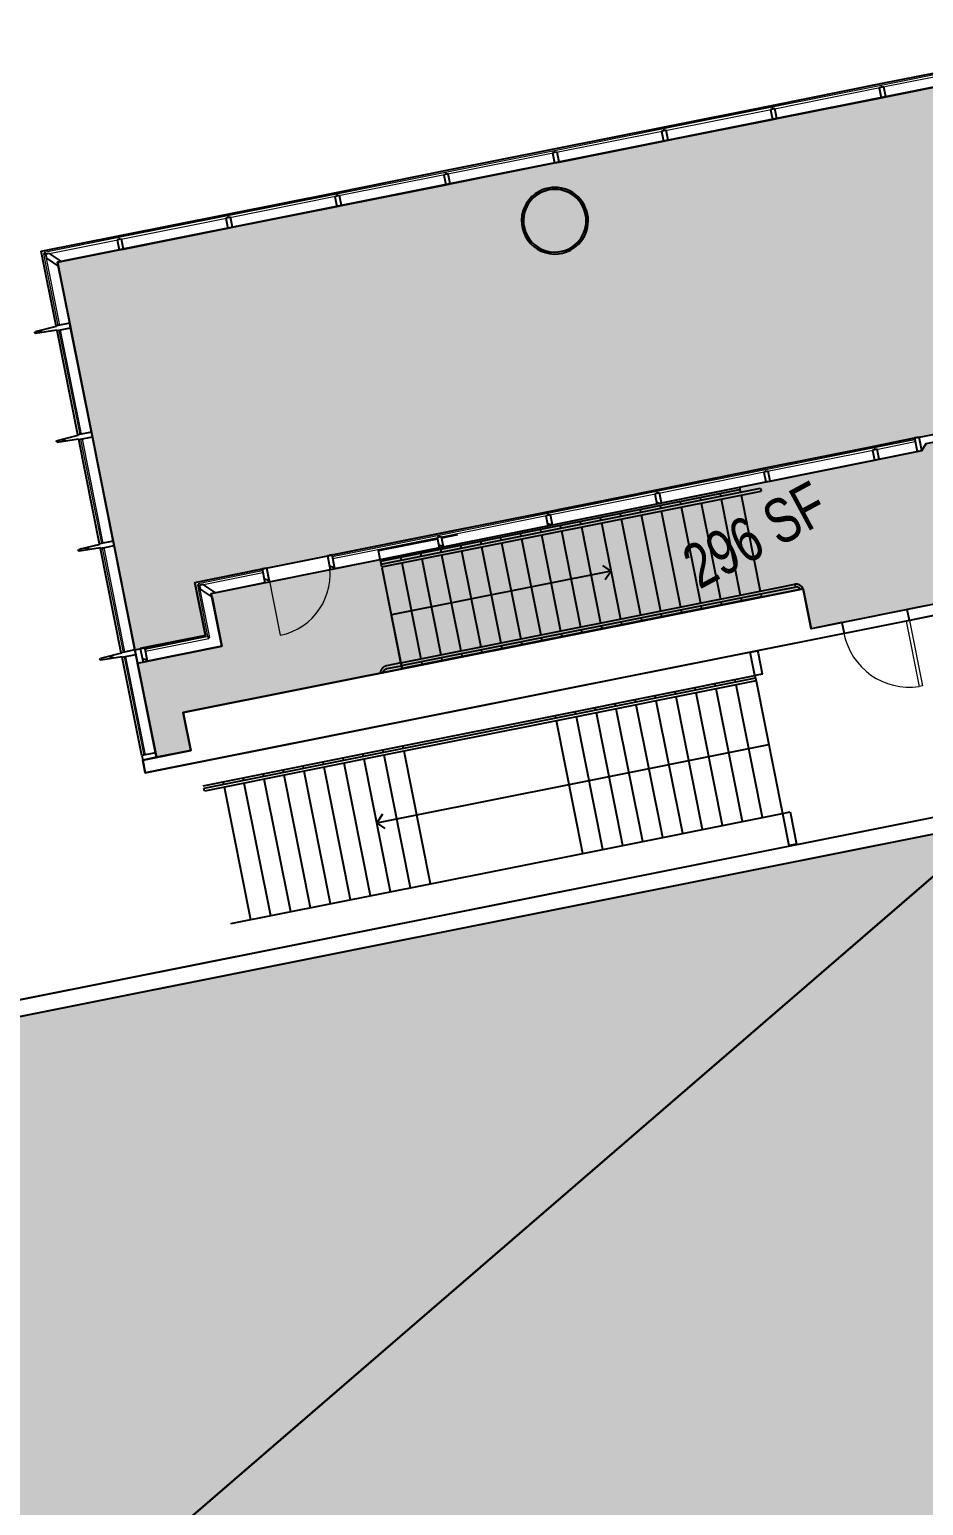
# Model space of a CAD drawing. Header units: inches. Extents: x 69213732 to 69221603, y 27657838 to 27667119.
# Drawn here: x 69214538 to 69215021, y 27666315 to 27667112 of the extents above; entities that cross this region are included whole.
import ezdxf
from ezdxf.enums import TextEntityAlignment as Align

# ---------------------------------------------------------------- set-up
doc = ezdxf.new("R2010")
doc.units = ezdxf.units.IN
doc.header["$LTSCALE"] = 100
doc.header["$MEASUREMENT"] = 0
for name, color, linetype in [('A-DOOR', 2, 'CONTINUOUS'), ('A-FLOR', 3, 'CONTINUOUS'), ('A-GLAZ', 1, 'CONTINUOUS'), ('A-GLAZ-SILL', 2, 'CONTINUOUS'), ('A-WALL', 5, 'CONTINUOUS'), ('AREA-ASSIGN', 7, 'CONTINUOUS'), ('AREA-GROSS', 1, 'CONTINUOUS'), ('AREA-TEXT', 3, 'CONTINUOUS'), ('Rooms-Category-Color', 7, 'CONTINUOUS'), ('Rooms-College-Color', 7, 'CONTINUOUS'), ('Rooms-Department-Color', 7, 'CONTINUOUS'), ('Rooms-Division-Color', 7, 'CONTINUOUS')]:
    doc.layers.add(name, color=color, linetype=linetype)
doc.styles.add('AREA', font='arial.ttf', dxfattribs={"width": 0.75, "height": 24})

# ---------------------------------------------------------------- blocks, each defined once
blk = doc.blocks.new('Single-Flush - 36_ x 84_-221-BACKGROUND Level 2 Parent View')
at = {"layer": 'A-DOOR', "lineweight": 20}
for p, q in [((16.25, -14), (16.25, -50.02)), ((18, -14), (16.25, -14)), ((18, -14), (18, -50.02)), ((18, -50.02), (16.25, -50.02))]:
    blk.add_line(p, q, dxfattribs=at)
at = {"layer": 'A-DOOR', "lineweight": 5}
blk.add_arc((18, -14), 36.07, 180, 267.21884, dxfattribs=at)
blk = doc.blocks.new('Curtain Wall Sgl Glass - Curtain Wall Sgl Glass - Fritted-173-BACKGROUND Level 2 Parent View')
at = {"layer": 'A-DOOR', "lineweight": 20}
blk.add_line((16.75, 2), (16.75, 35.5), dxfattribs=at)
at = {"layer": 'A-DOOR', "lineweight": 5}
blk.add_arc((16.75, 2), 33.5, 90, 180, dxfattribs=at)

msp = doc.modelspace()

# ---------------------------------------------------------------- hatches: boundary and pattern name
at = {"layer": 'A-GLAZ-SILL', "extrusion": (0, 0, -1)}
h = msp.add_hatch(dxfattribs=at)
h.set_pattern_fill('FP1_169', color=256, angle=-11.28965, style=0, pattern_type=2)
h.set_pattern_definition([(16.71, (-69214601.81, 27666983.898), (-6.9, 22.986), []), (16.71, (-69214598.967, 27666989.181), (16.086, 29.887), []), (16.71, (-69214604.653, 27666978.614), (16.086, 29.887), [])])
h.paths.add_polyline_path([(-69214588.71, 27666993.32), (-69214587.63, 27666998.71), (-69214585.18, 27666998.22), (-69214586.25, 27666992.83)], flags=0)
h = msp.add_hatch(dxfattribs=at)
h.set_pattern_fill('FP1_197', color=256, angle=-101.28965, style=0, pattern_type=2)
h.set_pattern_definition([(16.71, (-69214569.79, 27666936.245), (-6.9, 22.986), []), (16.71, (-69214566.946, 27666941.528), (16.086, 29.887), []), (16.71, (-69214572.633, 27666930.96), (16.086, 29.887), [])])
edge = h.paths.add_edge_path(flags=0)
edge.add_line((-69214552.72, 27666949.28), (-69214560.08, 27666950.75))
edge.add_line((-69214560.08, 27666950.75), (-69214559.59, 27666953.2))
edge.add_line((-69214559.59, 27666953.2), (-69214552.23, 27666951.74))
edge.add_line((-69214552.23, 27666951.74), (-69214552.3, 27666951.41))
edge.add_line((-69214552.3, 27666951.41), (-69214540.99, 27666948.6))
edge.add_arc((-69214541.08, 27666948.23), 0.375, -98.82853, 76.03798, ccw=False)
edge.add_line((-69214541.13, 27666947.86), (-69214552.65, 27666949.65))
edge.add_line((-69214552.65, 27666949.65), (-69214552.72, 27666949.28))
h = msp.add_hatch(dxfattribs=at)
h.set_pattern_fill('FP1_198', color=256, angle=-101.28965, style=0, pattern_type=2)
h.set_pattern_definition([(16.71, (-69214581.412, 27666878.025), (-6.9, 22.986), []), (16.71, (-69214578.57, 27666883.308), (16.086, 29.887), []), (16.71, (-69214584.256, 27666872.74), (16.086, 29.887), [])])
edge = h.paths.add_edge_path(flags=0)
edge.add_line((-69214564.47, 27666890.45), (-69214571.82, 27666891.92))
edge.add_line((-69214571.82, 27666891.92), (-69214571.33, 27666894.37))
edge.add_line((-69214571.33, 27666894.37), (-69214563.98, 27666892.9))
edge.add_line((-69214563.98, 27666892.9), (-69214564.04, 27666892.58))
edge.add_line((-69214564.04, 27666892.58), (-69214552.73, 27666889.76))
edge.add_arc((-69214552.82, 27666889.4), 0.375, -98.82853, 76.03798, ccw=False)
edge.add_line((-69214552.88, 27666889.03), (-69214564.39, 27666890.82))
edge.add_line((-69214564.39, 27666890.82), (-69214564.47, 27666890.45))
h = msp.add_hatch(dxfattribs=at)
h.set_pattern_fill('FP1_266', color=256, angle=-11.35654, style=0, pattern_type=2)
h.set_pattern_definition([(16.71, (-69215005.793, 27666871.516), (-6.9, 22.986), []), (16.71, (-69215002.949, 27666876.8), (16.086, 29.887), []), (16.71, (-69215008.637, 27666866.232), (16.086, 29.887), [])])
h.paths.add_polyline_path([(-69214996.95, 27666879.76), (-69214995.86, 27666885.15), (-69214993.41, 27666884.66), (-69214994.5, 27666879.26)], flags=0)
at = {"layer": 'A-GLAZ-SILL'}
h = msp.add_hatch(dxfattribs=at)
h.set_pattern_fill('FP1_272', color=256, angle=11.35654, style=0, pattern_type=2)
h.set_pattern_definition([(163.29, (69215029.854, 27666876.348), (-6.9, -22.986), []), (163.29, (69215027.01, 27666881.632), (-29.887, -16.086), []), (163.29, (69215032.697, 27666871.065), (-29.887, -16.086), [])])
h.paths.add_polyline_path([(69215018.56, 27666891.75), (69215016.11, 27666891.25), (69215017.59, 27666883.9), (69215020.04, 27666884.39)], flags=0)
at = {"layer": 'A-GLAZ-SILL', "extrusion": (0, 0, -1)}
h = msp.add_hatch(dxfattribs=at)
h.set_pattern_fill('FP1_267', color=256, angle=-11.35654, style=0, pattern_type=2)
h.set_pattern_definition([(16.71, (-69214947.58, 27666859.824), (-6.9, 22.986), []), (16.71, (-69214944.736, 27666865.107), (16.086, 29.887), []), (16.71, (-69214950.424, 27666854.54), (16.086, 29.887), [])])
h.paths.add_polyline_path([(-69214938.12, 27666867.94), (-69214937.04, 27666873.33), (-69214934.59, 27666872.84), (-69214935.67, 27666867.45)], flags=0)
h = msp.add_hatch(dxfattribs=at)
h.set_pattern_fill('FP1_268', color=256, angle=-11.35654, style=0, pattern_type=2)
h.set_pattern_definition([(16.71, (-69214889.368, 27666848.132), (-6.9, 22.986), []), (16.71, (-69214886.524, 27666853.416), (16.086, 29.887), []), (16.71, (-69214892.212, 27666842.85), (16.086, 29.887), [])])
h.paths.add_polyline_path([(-69214879.3, 27666856.13), (-69214878.21, 27666861.52), (-69214875.76, 27666861.03), (-69214876.85, 27666855.63)], flags=0)
h = msp.add_hatch(dxfattribs=at)
h.set_pattern_fill('FP1_269', color=256, angle=-11.35654, style=0, pattern_type=2)
h.set_pattern_definition([(16.71, (-69214831.155, 27666836.44), (-6.9, 22.986), []), (16.71, (-69214828.31, 27666841.724), (16.086, 29.887), []), (16.71, (-69214834, 27666831.157), (16.086, 29.887), [])])
h.paths.add_polyline_path([(-69214820.47, 27666844.31), (-69214819.39, 27666849.7), (-69214816.94, 27666849.21), (-69214818.02, 27666843.82)], flags=0)
h = msp.add_hatch(dxfattribs=at)
h.set_pattern_fill('FP1_270', color=256, angle=-11.35654, style=0, pattern_type=2)
h.set_pattern_definition([(16.71, (-69214772.943, 27666824.749), (-6.9, 22.986), []), (16.71, (-69214770.099, 27666830.032), (16.086, 29.887), []), (16.71, (-69214775.787, 27666819.465), (16.086, 29.887), [])])
h.paths.add_polyline_path([(-69214761.65, 27666832.5), (-69214760.56, 27666837.89), (-69214758.11, 27666837.4), (-69214759.2, 27666832)], flags=0)
h = msp.add_hatch(dxfattribs=at)
h.set_pattern_fill('FP1_199', color=256, angle=-101.28965, style=0, pattern_type=2)
h.set_pattern_definition([(16.71, (-69214593.036, 27666819.798), (-6.9, 22.986), []), (16.71, (-69214590.193, 27666825.082), (16.086, 29.887), []), (16.71, (-69214595.88, 27666814.515), (16.086, 29.887), [])])
edge = h.paths.add_edge_path(flags=0)
edge.add_line((-69214576.21, 27666831.61), (-69214583.57, 27666833.08))
edge.add_line((-69214583.57, 27666833.08), (-69214583.08, 27666835.53))
edge.add_line((-69214583.08, 27666835.53), (-69214575.72, 27666834.06))
edge.add_line((-69214575.72, 27666834.06), (-69214575.79, 27666833.74))
edge.add_line((-69214575.79, 27666833.74), (-69214564.48, 27666830.93))
edge.add_arc((-69214564.57, 27666830.56), 0.375, -98.82853, 76.03798, ccw=False)
edge.add_line((-69214564.63, 27666830.19), (-69214576.14, 27666831.98))
edge.add_line((-69214576.14, 27666831.98), (-69214576.21, 27666831.61))
h = msp.add_hatch(dxfattribs=at)
h.set_pattern_fill('FP1_274', color=256, angle=-11.35654, style=0, pattern_type=2)
h.set_pattern_definition([(16.71, (-69214679.803, 27666806.042), (-6.9, 22.986), []), (16.71, (-69214676.959, 27666811.325), (16.086, 29.887), []), (16.71, (-69214682.647, 27666800.759), (16.086, 29.887), [])])
h.paths.add_polyline_path([(-69214666.05, 27666820.95), (-69214663.6, 27666820.45), (-69214665.08, 27666813.1), (-69214667.53, 27666813.59)], flags=0)
h = msp.add_hatch(dxfattribs=at)
h.set_pattern_fill('FP1_271', color=256, angle=-11.35654, style=0, pattern_type=2)
h.set_pattern_definition([(16.71, (-69214714.73, 27666813.057), (-6.9, 22.986), []), (16.71, (-69214711.886, 27666818.34), (16.086, 29.887), []), (16.71, (-69214717.574, 27666807.774), (16.086, 29.887), [])])
h.paths.add_polyline_path([(-69214701.34, 27666828.04), (-69214698.89, 27666827.54), (-69214700.37, 27666820.19), (-69214702.82, 27666820.68)], flags=0)
h = msp.add_hatch(dxfattribs=at)
h.set_pattern_fill('FP1_265', color=256, angle=-11.35654, style=0, pattern_type=2)
h.set_pattern_definition([(16.71, (-69214644.089, 27666798.87), (-6.9, 22.986), []), (16.71, (-69214641.245, 27666804.153), (16.086, 29.887), []), (16.71, (-69214646.933, 27666793.586), (16.086, 29.887), [])])
h.paths.add_polyline_path([(-69214636.09, 27666807.28), (-69214638.17, 27666807.7), (-69214631.7, 27666812.01), (-69214629.62, 27666811.59), (-69214630.04, 27666809.51), (-69214636.51, 27666805.2)], flags=0)
h = msp.add_hatch(dxfattribs=at)
h.set_pattern_fill('FP1_200', color=256, angle=-101.28965, style=0, pattern_type=2)
h.set_pattern_definition([(16.71, (-69214604.66, 27666761.572), (-6.9, 22.986), []), (16.71, (-69214601.817, 27666766.856), (16.086, 29.887), []), (16.71, (-69214607.503, 27666756.289), (16.086, 29.887), [])])
edge = h.paths.add_edge_path(flags=0)
edge.add_line((-69214587.96, 27666772.77), (-69214595.31, 27666774.24))
edge.add_line((-69214595.31, 27666774.24), (-69214594.82, 27666776.69))
edge.add_line((-69214594.82, 27666776.69), (-69214587.47, 27666775.22))
edge.add_line((-69214587.47, 27666775.22), (-69214587.53, 27666774.9))
edge.add_line((-69214587.53, 27666774.9), (-69214576.22, 27666772.09))
edge.add_arc((-69214576.31, 27666771.72), 0.375, -98.82853, 76.03798, ccw=False)
edge.add_line((-69214576.37, 27666771.35), (-69214587.89, 27666773.14))
edge.add_line((-69214587.89, 27666773.14), (-69214587.96, 27666772.77))
at = {"layer": 'A-GLAZ-SILL'}
h = msp.add_hatch(dxfattribs=at)
h.set_pattern_fill('FP1_273', color=256, angle=191.35654, style=0, pattern_type=2)
h.set_pattern_definition([(163.29, (69214613.393, 27666763.32), (-6.9, -22.986), []), (163.29, (69214610.55, 27666768.602), (-29.887, -16.086), []), (163.29, (69214616.236, 27666758.035), (-29.887, -16.086), [])])
h.paths.add_polyline_path([(69214599.19, 27666770.17), (69214601.64, 27666770.67), (69214600.17, 27666778.02), (69214597.72, 27666777.53)], flags=0)
at = {"layer": 'Rooms-Category-Color', "true_color": 0xfbafa2}
for points in [[(69216009.48, 27666160.6), (69215653.85, 27666821.35), (69215625.34, 27666874.33), (69215591.33, 27666925.95), (69215552.96, 27666971.37), (69215509.08, 27667011.36), (69215460.45, 27667045.28), (69215407.81, 27667072.64), (69215352.02, 27667092.95), (69215294.05, 27667105.87), (69215234.9, 27667111.15), (69215175.58, 27667108.72), (69215119.26, 27667099.16), (69215056.97, 27667086.8), (69214553, 27666986.19), (69214594.82, 27666776.69), (69214632.96, 27666784.61), (69214627.27, 27666813.16), (69215018.56, 27666891.75), (69215021.52, 27666892.25), (69215201.37, 27666928.37), (69215418.17, 27665842.35)], [(69215060.65, 27666683.97), (69213806.73, 27666433.65), (69213948.32, 27665724.39)]]:
    msp.add_hatch(color=21, dxfattribs=at).paths.add_polyline_path(points)
at = {"layer": 'Rooms-Category-Color', "true_color": 0xadadad}
msp.add_hatch(color=253, dxfattribs=at).paths.add_polyline_path([(69215032.16, 27666802.56), (69214960.26, 27666788.21), (69214955.95, 27666809.78), (69214620.9, 27666742.89), (69214624.98, 27666722.42), (69214606.4, 27666718.71), (69214596.24, 27666769.59), (69214641.79, 27666778.73), (69214636.05, 27666807.27), (69214727.4, 27666825.62), (69215020.04, 27666884.39), (69215022.33, 27666888.21), (69215198.13, 27666923.51), (69215214.77, 27666840.16), (69215038.93, 27666805.06), (69215037.17, 27666813.88), (69215030.18, 27666812.49)])
at = {"layer": 'Rooms-Category-Color', "true_color": 0xffe090}
msp.add_hatch(color=41, dxfattribs=at).paths.add_polyline_path([(69213948.32, 27665724.39), (69215197.67, 27665973.8), (69215196.43, 27665980.01), (69215176.99, 27665976.13), (69215157.06, 27666075.93), (69215181.08, 27666080.72), (69215060.65, 27666683.97)])
at = {"layer": 'Rooms-College-Color', "true_color": 0xffe090}
for points in [[(69216009.48, 27666160.6), (69215653.85, 27666821.35), (69215625.34, 27666874.33), (69215591.33, 27666925.95), (69215552.96, 27666971.37), (69215509.08, 27667011.36), (69215460.45, 27667045.28), (69215407.81, 27667072.64), (69215352.02, 27667092.95), (69215294.05, 27667105.87), (69215234.9, 27667111.15), (69215175.58, 27667108.72), (69215119.26, 27667099.16), (69215056.97, 27667086.8), (69214553, 27666986.19), (69214594.82, 27666776.69), (69214632.96, 27666784.61), (69214627.27, 27666813.16), (69215018.56, 27666891.75), (69215021.52, 27666892.25), (69215201.37, 27666928.37), (69215418.17, 27665842.35)], [(69215060.65, 27666683.97), (69213806.73, 27666433.65), (69213948.32, 27665724.39)]]:
    msp.add_hatch(color=41, dxfattribs=at).paths.add_polyline_path(points)
at = {"layer": 'Rooms-College-Color', "true_color": 0xadadad}
for points in [[(69215032.16, 27666802.56), (69214960.26, 27666788.21), (69214955.95, 27666809.78), (69214620.9, 27666742.89), (69214624.98, 27666722.42), (69214606.4, 27666718.71), (69214596.24, 27666769.59), (69214641.79, 27666778.73), (69214636.05, 27666807.27), (69214727.4, 27666825.62), (69215020.04, 27666884.39), (69215022.33, 27666888.21), (69215198.13, 27666923.51), (69215214.77, 27666840.16), (69215038.93, 27666805.06), (69215037.17, 27666813.88), (69215030.18, 27666812.49)], [(69213948.32, 27665724.39), (69215197.67, 27665973.8), (69215196.43, 27665980.01), (69215176.99, 27665976.13), (69215157.06, 27666075.93), (69215181.08, 27666080.72), (69215060.65, 27666683.97)]]:
    msp.add_hatch(color=253, dxfattribs=at).paths.add_polyline_path(points)
at = {"layer": 'Rooms-Department-Color', "true_color": 0xffe090}
for points in [[(69216009.48, 27666160.6), (69215653.85, 27666821.35), (69215625.34, 27666874.33), (69215591.33, 27666925.95), (69215552.96, 27666971.37), (69215509.08, 27667011.36), (69215460.45, 27667045.28), (69215407.81, 27667072.64), (69215352.02, 27667092.95), (69215294.05, 27667105.87), (69215234.9, 27667111.15), (69215175.58, 27667108.72), (69215119.26, 27667099.16), (69215056.97, 27667086.8), (69214553, 27666986.19), (69214594.82, 27666776.69), (69214632.96, 27666784.61), (69214627.27, 27666813.16), (69215018.56, 27666891.75), (69215021.52, 27666892.25), (69215201.37, 27666928.37), (69215418.17, 27665842.35)], [(69215060.65, 27666683.97), (69213806.73, 27666433.65), (69213948.32, 27665724.39)]]:
    msp.add_hatch(color=41, dxfattribs=at).paths.add_polyline_path(points)
at = {"layer": 'Rooms-Department-Color', "true_color": 0xacacac}
msp.add_hatch(color=253, dxfattribs=at).paths.add_polyline_path([(69215032.16, 27666802.56), (69214960.26, 27666788.21), (69214955.95, 27666809.78), (69214620.9, 27666742.89), (69214624.98, 27666722.42), (69214606.4, 27666718.71), (69214596.24, 27666769.59), (69214641.79, 27666778.73), (69214636.05, 27666807.27), (69214727.4, 27666825.62), (69215020.04, 27666884.39), (69215022.33, 27666888.21), (69215198.13, 27666923.51), (69215214.77, 27666840.16), (69215038.93, 27666805.06), (69215037.17, 27666813.88), (69215030.18, 27666812.49)])
at = {"layer": 'Rooms-Department-Color', "true_color": 0x604aed}
msp.add_hatch(color=173, dxfattribs=at).paths.add_polyline_path([(69213948.32, 27665724.39), (69215197.67, 27665973.8), (69215196.43, 27665980.01), (69215176.99, 27665976.13), (69215157.06, 27666075.93), (69215181.08, 27666080.72), (69215060.65, 27666683.97)])
at = {"layer": 'Rooms-Division-Color', "true_color": 0xffe090}
for points in [[(69216009.48, 27666160.6), (69215653.85, 27666821.35), (69215625.34, 27666874.33), (69215591.33, 27666925.95), (69215552.96, 27666971.37), (69215509.08, 27667011.36), (69215460.45, 27667045.28), (69215407.81, 27667072.64), (69215352.02, 27667092.95), (69215294.05, 27667105.87), (69215234.9, 27667111.15), (69215175.58, 27667108.72), (69215119.26, 27667099.16), (69215056.97, 27667086.8), (69214553, 27666986.19), (69214594.82, 27666776.69), (69214632.96, 27666784.61), (69214627.27, 27666813.16), (69215018.56, 27666891.75), (69215021.52, 27666892.25), (69215201.37, 27666928.37), (69215418.17, 27665842.35)], [(69215060.65, 27666683.97), (69213806.73, 27666433.65), (69213948.32, 27665724.39)]]:
    msp.add_hatch(color=41, dxfattribs=at).paths.add_polyline_path(points)
at = {"layer": 'Rooms-Division-Color', "true_color": 0xadadad}
msp.add_hatch(color=253, dxfattribs=at).paths.add_polyline_path([(69215032.16, 27666802.56), (69214960.26, 27666788.21), (69214955.95, 27666809.78), (69214620.9, 27666742.89), (69214624.98, 27666722.42), (69214606.4, 27666718.71), (69214596.24, 27666769.59), (69214641.79, 27666778.73), (69214636.05, 27666807.27), (69214727.4, 27666825.62), (69215020.04, 27666884.39), (69215022.33, 27666888.21), (69215198.13, 27666923.51), (69215214.77, 27666840.16), (69215038.93, 27666805.06), (69215037.17, 27666813.88), (69215030.18, 27666812.49)])
at = {"layer": 'Rooms-Division-Color', "true_color": 0x604aed}
msp.add_hatch(color=173, dxfattribs=at).paths.add_polyline_path([(69213948.32, 27665724.39), (69215197.67, 27665973.8), (69215196.43, 27665980.01), (69215176.99, 27665976.13), (69215157.06, 27666075.93), (69215181.08, 27666080.72), (69215060.65, 27666683.97)])

# ---------------------------------------------------------------- linework, layer by layer
at = {"layer": 'A-FLOR'}
for p, q in [((69214727.6, 27666824.59), (69214921.77, 27666863.35)), ((69214727.9, 27666823.12), (69214932.85, 27666864.03)), ((69214728.19, 27666821.65), (69214933.15, 27666862.56)), ((69214910.99, 27666861.2), (69214911.28, 27666859.73)), ((69214921.52, 27666864.61), (69214921.77, 27666863.35)), ((69214921.77, 27666863.35), (69214922.07, 27666861.88)), ((69214922.36, 27666860.41), (69214932.73, 27666808.46)), ((69214932.85, 27666864.03), (69214933.15, 27666862.56)), ((69214867.84, 27666852.58), (69214868.13, 27666851.11)), ((69214878.62, 27666854.74), (69214878.92, 27666853.27)), ((69214889.41, 27666856.89), (69214889.7, 27666855.42)), ((69214890, 27666853.95), (69214900.37, 27666802)), ((69214900.2, 27666859.04), (69214900.49, 27666857.57)), ((69214900.79, 27666856.1), (69214911.16, 27666804.15)), ((69214911.57, 27666858.26), (69214921.94, 27666806.31)), ((69214835.48, 27666846.12), (69214835.77, 27666844.65)), ((69214846.26, 27666848.28), (69214846.56, 27666846.81)), ((69214846.85, 27666845.33), (69214857.22, 27666793.38)), ((69214857.05, 27666850.43), (69214857.34, 27666848.96)), ((69214857.64, 27666847.49), (69214868.01, 27666795.54)), ((69214868.42, 27666849.64), (69214878.79, 27666797.69)), ((69214879.21, 27666851.8), (69214889.58, 27666799.84)), ((69214726.43, 27666830.47), (69214758.23, 27666836.82)), ((69214760.68, 27666837.31), (69214769.25, 27666839.02)), ((69214792.33, 27666837.51), (69214792.62, 27666836.04)), ((69214803.11, 27666839.66), (69214803.41, 27666838.19)), ((69214803.7, 27666836.72), (69214814.07, 27666784.77)), ((69214813.9, 27666841.82), (69214814.19, 27666840.35)), ((69214814.49, 27666838.87), (69214824.86, 27666786.92)), ((69214824.69, 27666843.97), (69214824.98, 27666842.5)), ((69214825.28, 27666841.03), (69214835.65, 27666789.08)), ((69214836.06, 27666843.18), (69214846.43, 27666791.23)), ((69214727.6, 27666824.59), (69214726.43, 27666830.47)), ((69214749.18, 27666828.9), (69214749.47, 27666827.42)), ((69214759.97, 27666831.05), (69214760.26, 27666829.58)), ((69214770.75, 27666833.2), (69214771.05, 27666831.73)), ((69214771.34, 27666830.26), (69214781.71, 27666778.31)), ((69214781.54, 27666835.36), (69214781.83, 27666833.89)), ((69214782.13, 27666832.41), (69214792.5, 27666780.46)), ((69214792.91, 27666834.57), (69214803.28, 27666782.62)), ((69214727.6, 27666824.59), (69214727.9, 27666823.12)), ((69214727.93, 27666823.12), (69214727.63, 27666824.59)), ((69214728.19, 27666821.65), (69214727.9, 27666823.12)), ((69214728.3, 27666821.1), (69214738.56, 27666769.7)), ((69214738.59, 27666769.7), (69214728.33, 27666821.11)), ((69214738.39, 27666826.74), (69214738.68, 27666825.27)), ((69214738.98, 27666823.8), (69214749.35, 27666771.85)), ((69214749.77, 27666825.95), (69214760.14, 27666774)), ((69214760.55, 27666828.11), (69214770.92, 27666776.16)), ((69214847.47, 27666822.36), (69214852.05, 27666819.31)), ((69214852.05, 27666819.31), (69214733.39, 27666795.62)), ((69214848.99, 27666814.74), (69214852.05, 27666819.31)), ((69214943.52, 27666810.61), (69214951.36, 27666812.18)), ((69214951.36, 27666812.18), (69214951.66, 27666810.71)), ((69214738.56, 27666769.7), (69214943.52, 27666810.61)), ((69214738.86, 27666768.23), (69214943.81, 27666809.14)), ((69214933.34, 27666805.39), (69214739.17, 27666766.63)), ((69214922.24, 27666804.83), (69214922.56, 27666803.24)), ((69214933.02, 27666806.99), (69214933.34, 27666805.39)), ((69214943.81, 27666809.14), (69214951.66, 27666810.71)), ((69214889.88, 27666798.37), (69214890.19, 27666796.78)), ((69214900.66, 27666800.53), (69214900.98, 27666798.93)), ((69214911.45, 27666802.68), (69214911.77, 27666801.09)), ((69214920.19, 27666802.64), (69214920.17, 27666802.76)), ((69214921.85, 27666803.1), (69214921.87, 27666802.98)), ((69214846.73, 27666789.76), (69214847.05, 27666788.17)), ((69214857.51, 27666791.91), (69214857.83, 27666790.32)), ((69214868.3, 27666794.07), (69214868.62, 27666792.47)), ((69214879.09, 27666796.22), (69214879.41, 27666794.63)), ((69214803.58, 27666781.15), (69214803.9, 27666779.55)), ((69214814.37, 27666783.3), (69214814.68, 27666781.71)), ((69214825.15, 27666785.45), (69214825.47, 27666783.86)), ((69214835.94, 27666787.61), (69214836.26, 27666786.01)), ((69214760.43, 27666772.53), (69214760.75, 27666770.94)), ((69214771.22, 27666774.69), (69214771.54, 27666773.09)), ((69214782, 27666776.84), (69214782.32, 27666775.25)), ((69214792.79, 27666778.99), (69214793.11, 27666777.4)), ((69214927.36, 27666775.47), (69214931.41, 27666776.28)), ((69214929.87, 27666762.89), (69214927.36, 27666775.47)), ((69214931.69, 27666774.89), (69214931.41, 27666776.28)), ((69214933.92, 27666763.7), (69214931.69, 27666774.86)), ((69214727.43, 27666764.55), (69214727.43, 27666764.54)), ((69214727.79, 27666765.79), (69214727.78, 27666765.78)), ((69214728.5, 27666766.86), (69214728.5, 27666766.85)), ((69214728.95, 27666764.57), (69214728.96, 27666764.57)), ((69214729.34, 27666765.51), (69214729.35, 27666765.52)), ((69214729.51, 27666767.66), (69214729.51, 27666767.66)), ((69214730.07, 27666766.24), (69214730.07, 27666766.24)), ((69214738.57, 27666769.67), (69214730.72, 27666768.1)), ((69214731.02, 27666766.63), (69214738.86, 27666768.2)), ((69214738.86, 27666768.23), (69214738.56, 27666769.7)), ((69214738.68, 27666769.13), (69214738.75, 27666768.74)), ((69214738.86, 27666768.23), (69214738.86, 27666768.2)), ((69214738.86, 27666768.2), (69214739.17, 27666766.63)), ((69214739.23, 27666766.52), (69214738.89, 27666768.23)), ((69214749.64, 27666770.38), (69214749.96, 27666768.79)), ((69214930.17, 27666761.42), (69214811.5, 27666737.73)), ((69214930.46, 27666759.95), (69214811.8, 27666736.26)), ((69214822, 27666741.36), (69214929.87, 27666762.89)), ((69214897.81, 27666754.96), (69214897.51, 27666756.43)), ((69214908.59, 27666757.12), (69214908.3, 27666758.59)), ((69214919.38, 27666759.27), (69214919.09, 27666760.74)), ((69214933.97, 27666686.21), (69214919.67, 27666757.8)), ((69214933.92, 27666763.7), (69214929.87, 27666762.89)), ((69214929.87, 27666762.89), (69214930.17, 27666761.42)), ((69214930.17, 27666761.42), (69214930.46, 27666759.95)), ((69214930.46, 27666759.95), (69214944.75, 27666688.36)), ((69214865.45, 27666748.5), (69214865.15, 27666749.97)), ((69214876.23, 27666750.65), (69214875.94, 27666752.13)), ((69214890.82, 27666677.6), (69214876.53, 27666749.18)), ((69214887.02, 27666752.81), (69214886.73, 27666754.28)), ((69214901.6, 27666679.75), (69214887.31, 27666751.34)), ((69214912.39, 27666681.9), (69214898.1, 27666753.49)), ((69214923.18, 27666684.06), (69214908.89, 27666755.64)), ((69214739.63, 27666724.91), (69214822, 27666741.36)), ((69214822.3, 27666739.89), (69214822, 27666741.36)), ((69214833.08, 27666742.04), (69214832.79, 27666743.51)), ((69214847.67, 27666668.98), (69214833.38, 27666740.57)), ((69214843.87, 27666744.19), (69214843.58, 27666745.67)), ((69214858.46, 27666671.14), (69214844.16, 27666742.72)), ((69214854.66, 27666746.35), (69214854.36, 27666747.82)), ((69214869.24, 27666673.29), (69214854.95, 27666744.88)), ((69214880.03, 27666675.44), (69214865.74, 27666747.03)), ((69214811.5, 27666737.73), (69214739.92, 27666723.44)), ((69214811.8, 27666736.26), (69214740.21, 27666721.97)), ((69214836.88, 27666666.83), (69214822.59, 27666738.42)), ((69214631.76, 27666703.38), (69214739.63, 27666724.91)), ((69214739.92, 27666723.44), (69214739.63, 27666724.91)), ((69214829.44, 27666704.09), (69214937.31, 27666725.63)), ((69214739.92, 27666723.44), (69214632.04, 27666701.91)), ((69214740.21, 27666721.97), (69214632.33, 27666700.43)), ((69214707.56, 27666716.98), (69214707.27, 27666718.45)), ((69214718.35, 27666719.14), (69214718.05, 27666720.61)), ((69214732.93, 27666646.08), (69214718.64, 27666717.66)), ((69214729.13, 27666721.29), (69214728.84, 27666722.76)), ((69214743.72, 27666648.23), (69214729.43, 27666719.82)), ((69214754.51, 27666650.38), (69214740.22, 27666721.97)), ((69214664.41, 27666708.37), (69214664.12, 27666709.84)), ((69214675.2, 27666710.52), (69214674.91, 27666711.99)), ((69214689.78, 27666637.46), (69214675.49, 27666709.05)), ((69214685.99, 27666712.68), (69214685.69, 27666714.15)), ((69214700.57, 27666639.62), (69214686.28, 27666711.2)), ((69214696.77, 27666714.83), (69214696.48, 27666716.3)), ((69214711.36, 27666641.77), (69214697.07, 27666713.36)), ((69214722.15, 27666643.92), (69214707.85, 27666715.51)), ((69214632.33, 27666700.43), (69214632.04, 27666701.91)), ((69214642.84, 27666704.06), (69214642.54, 27666705.53)), ((69214657.42, 27666631), (69214643.13, 27666702.59)), ((69214653.62, 27666706.22), (69214653.33, 27666707.69)), ((69214668.21, 27666633.16), (69214653.92, 27666704.74)), ((69214679, 27666635.31), (69214664.71, 27666706.9)), ((69214747.07, 27666687.65), (69214829.44, 27666704.09)), ((69214728.55, 27666687.92), (69214725.49, 27666683.34)), ((69214725.49, 27666683.34), (69214747.07, 27666687.65)), ((69214836.88, 27666666.83), (69214944.75, 27666688.36)), ((69214944.75, 27666688.36), (69214948.8, 27666689.17)), ((69214944.75, 27666688.36), (69214948.21, 27666671.04)), ((69214948.8, 27666689.17), (69214952.26, 27666671.85)), ((69214730.07, 27666680.29), (69214725.49, 27666683.34)), ((69214952.26, 27666671.85), (69214948.21, 27666671.04)), ((69214754.51, 27666650.38), (69214836.88, 27666666.83)), ((69214646.64, 27666628.85), (69214754.51, 27666650.38))]:
    msp.add_line(p, q, dxfattribs=at)
for points in [[(69214727.43, 27666764.54), (69214727.42, 27666764.45), (69214727.41, 27666764.28), (69214727.41, 27666764.16)], [(69214727.78, 27666765.78), (69214727.75, 27666765.72), (69214727.69, 27666765.57), (69214727.63, 27666765.41), (69214727.58, 27666765.25), (69214727.54, 27666765.09), (69214727.5, 27666764.93), (69214727.47, 27666764.77), (69214727.44, 27666764.61), (69214727.43, 27666764.55)], [(69214728.5, 27666766.85), (69214728.47, 27666766.82), (69214728.36, 27666766.7), (69214728.26, 27666766.57), (69214728.16, 27666766.44), (69214728.07, 27666766.3), (69214727.98, 27666766.16), (69214727.9, 27666766.01), (69214727.82, 27666765.87), (69214727.79, 27666765.79)], [(69214729.51, 27666767.66), (69214729.49, 27666767.65), (69214729.35, 27666767.56), (69214729.21, 27666767.47), (69214729.08, 27666767.38), (69214728.95, 27666767.27), (69214728.82, 27666767.17), (69214728.7, 27666767.06), (69214728.58, 27666766.94), (69214728.5, 27666766.86)], [(69214728.94, 27666764.46), (69214728.94, 27666764.49), (69214728.95, 27666764.57)], [(69214728.96, 27666764.57), (69214728.96, 27666764.59), (69214728.98, 27666764.69), (69214729.01, 27666764.79), (69214729.04, 27666764.89), (69214729.08, 27666764.99), (69214729.11, 27666765.09), (69214729.16, 27666765.18), (69214729.2, 27666765.28), (69214729.26, 27666765.37), (69214729.31, 27666765.46), (69214729.34, 27666765.51)], [(69214729.35, 27666765.52), (69214729.37, 27666765.55), (69214729.43, 27666765.63), (69214729.49, 27666765.72), (69214729.56, 27666765.8), (69214729.63, 27666765.87), (69214729.71, 27666765.95), (69214729.78, 27666766.02), (69214729.86, 27666766.09), (69214729.95, 27666766.15), (69214730.03, 27666766.21), (69214730.07, 27666766.24)], [(69214730.72, 27666768.1), (69214730.56, 27666768.07), (69214730.4, 27666768.03), (69214730.24, 27666767.98), (69214730.09, 27666767.92), (69214729.93, 27666767.86), (69214729.78, 27666767.8), (69214729.64, 27666767.72), (69214729.51, 27666767.66)], [(69214730.07, 27666766.24), (69214730.12, 27666766.27), (69214730.21, 27666766.33), (69214730.3, 27666766.38), (69214730.39, 27666766.43), (69214730.49, 27666766.47), (69214730.59, 27666766.51), (69214730.68, 27666766.54), (69214730.78, 27666766.58), (69214730.89, 27666766.6), (69214730.99, 27666766.63), (69214731.02, 27666766.63)]]:
    msp.add_lwpolyline(points, dxfattribs=at)
at = {"layer": 'A-FLOR', "lineweight": 25}
for radius, start, end in [(18, 118.28965, 298.28965), (16.94, 118.28965, 298.28965), (18, 298.28965, 118.28965), (16.94, 298.28965, 118.28965)]:
    msp.add_arc((69214821.73, 27667008.6), radius, start, end, dxfattribs=at)
at = {"layer": 'A-FLOR'}
for radius, start in [(4.13, 23.64554), (4.12, 23.64554), (2.62, 30.88809), (2.62, 30.88809)]:
    msp.add_arc((69214952.17, 27666808.13), radius, start, 101.28965, dxfattribs=at)
at = {"layer": 'A-GLAZ', "lineweight": 9}
for p, q in [((69215056.92, 27667093.42), (69214998.08, 27667081.67)), ((69214998.28, 27667080.69), (69215057.12, 27667092.44)), ((69214998.08, 27667081.67), (69214939.24, 27667069.93)), ((69214939.44, 27667068.94), (69214998.28, 27667080.69)), ((69214998.08, 27667081.67), (69214998.28, 27667080.69)), ((69214998.28, 27667080.69), (69214998.08, 27667081.67)), ((69214939.24, 27667069.93), (69214880.4, 27667058.18)), ((69214880.6, 27667057.2), (69214939.44, 27667068.94)), ((69214939.24, 27667069.93), (69214939.44, 27667068.94)), ((69214939.44, 27667068.94), (69214939.24, 27667069.93)), ((69214880.4, 27667058.18), (69214821.56, 27667046.43)), ((69214821.76, 27667045.45), (69214880.6, 27667057.2)), ((69214880.4, 27667058.18), (69214880.6, 27667057.2)), ((69214880.6, 27667057.2), (69214880.4, 27667058.18)), ((69214821.56, 27667046.43), (69214762.72, 27667034.69)), ((69214762.92, 27667033.71), (69214821.76, 27667045.45)), ((69214821.56, 27667046.43), (69214821.76, 27667045.45)), ((69214821.76, 27667045.45), (69214821.56, 27667046.43)), ((69214762.72, 27667034.69), (69214703.89, 27667022.94)), ((69214704.08, 27667021.96), (69214762.92, 27667033.71)), ((69214762.72, 27667034.69), (69214762.92, 27667033.71)), ((69214762.92, 27667033.71), (69214762.72, 27667034.69)), ((69214703.89, 27667022.94), (69214645.05, 27667011.19)), ((69214645.24, 27667010.21), (69214704.08, 27667021.96)), ((69214703.89, 27667022.94), (69214704.08, 27667021.96)), ((69214704.08, 27667021.96), (69214703.89, 27667022.94)), ((69214645.05, 27667011.19), (69214586.21, 27666999.45)), ((69214586.4, 27666998.47), (69214645.24, 27667010.21)), ((69214645.05, 27667011.19), (69214645.24, 27667010.21)), ((69214645.24, 27667010.21), (69214645.05, 27667011.19)), ((69214586.21, 27666999.45), (69214545.85, 27666991.39)), ((69214546.04, 27666990.41), (69214586.4, 27666998.47)), ((69214586.21, 27666999.45), (69214586.4, 27666998.47)), ((69214586.4, 27666998.47), (69214586.21, 27666999.45)), ((69214546.43, 27666991), (69214545.45, 27666990.8)), ((69214545.45, 27666990.8), (69214553.21, 27666951.93)), ((69214545.85, 27666991.39), (69214546.04, 27666990.41)), ((69214554.19, 27666952.13), (69214546.43, 27666991)), ((69214553.21, 27666951.93), (69214554.19, 27666952.13)), ((69214554.68, 27666949.68), (69214553.7, 27666949.48)), ((69214553.7, 27666949.48), (69214564.96, 27666893.1)), ((69214565.94, 27666893.29), (69214554.68, 27666949.68)), ((69214564.96, 27666893.1), (69214565.94, 27666893.29)), ((69214566.43, 27666890.84), (69214565.45, 27666890.65)), ((69214565.45, 27666890.65), (69214576.7, 27666834.26)), ((69214577.68, 27666834.45), (69214566.43, 27666890.84)), ((69214994.44, 27666885.88), (69214935.62, 27666874.07)), ((69214935.81, 27666873.09), (69214994.64, 27666884.9)), ((69215016.31, 27666890.27), (69214994.44, 27666885.88)), ((69214994.44, 27666885.88), (69214994.64, 27666884.9)), ((69214994.64, 27666884.9), (69214994.44, 27666885.88)), ((69214994.64, 27666884.9), (69215016.5, 27666889.29)), ((69215016.5, 27666889.29), (69215016.31, 27666890.27)), ((69214935.62, 27666874.07), (69214876.79, 27666862.25)), ((69214876.99, 27666861.27), (69214935.81, 27666873.09)), ((69214935.62, 27666874.07), (69214935.81, 27666873.09)), ((69214935.81, 27666873.09), (69214935.62, 27666874.07)), ((69214876.79, 27666862.25), (69214817.97, 27666850.44)), ((69214818.16, 27666849.46), (69214876.99, 27666861.27)), ((69214876.79, 27666862.25), (69214876.99, 27666861.27)), ((69214876.99, 27666861.27), (69214876.79, 27666862.25)), ((69214817.97, 27666850.44), (69214759.14, 27666838.62)), ((69214759.34, 27666837.64), (69214818.16, 27666849.46)), ((69214817.97, 27666850.44), (69214818.16, 27666849.46)), ((69214818.16, 27666849.46), (69214817.97, 27666850.44)), ((69214759.14, 27666838.62), (69214701.54, 27666827.06)), ((69214701.74, 27666826.07), (69214759.34, 27666837.64)), ((69214759.14, 27666838.62), (69214759.34, 27666837.64)), ((69214759.34, 27666837.64), (69214759.14, 27666838.62)), ((69214576.7, 27666834.26), (69214577.68, 27666834.45)), ((69214578.17, 27666832), (69214577.19, 27666831.81)), ((69214577.19, 27666831.81), (69214588.45, 27666775.42)), ((69214589.43, 27666775.62), (69214578.17, 27666832)), ((69214701.54, 27666827.06), (69214701.74, 27666826.07)), ((69214663.8, 27666819.47), (69214628.93, 27666812.47)), ((69214628.93, 27666812.47), (69214629.13, 27666811.49)), ((69214629.13, 27666811.49), (69214663.99, 27666818.49)), ((69214663.99, 27666818.49), (69214663.8, 27666819.47)), ((69214629.52, 27666812.08), (69214628.54, 27666811.88)), ((69214628.54, 27666811.88), (69214634.24, 27666783.33)), ((69214635.22, 27666783.53), (69214629.52, 27666812.08)), ((69214634.63, 27666783.92), (69214600.36, 27666777.04)), ((69214600.56, 27666776.06), (69214634.83, 27666782.94)), ((69214634.24, 27666783.33), (69214635.22, 27666783.53)), ((69214634.83, 27666782.94), (69214634.63, 27666783.92)), ((69214588.45, 27666775.42), (69214589.43, 27666775.62)), ((69214589.92, 27666773.16), (69214588.94, 27666772.97)), ((69214588.94, 27666772.97), (69214599.54, 27666719.89)), ((69214600.52, 27666720.09), (69214589.92, 27666773.16)), ((69214600.36, 27666777.04), (69214600.56, 27666776.06)), ((69214599.54, 27666719.89), (69214600.52, 27666720.09))]:
    msp.add_line(p, q, dxfattribs=at)
at = {"layer": 'A-GLAZ-SILL'}
for p, q in [((69214997.88, 27667082.65), (69215056.72, 27667094.4)), ((69215000.58, 27667075.54), (69215056.97, 27667086.8)), ((69214939.05, 27667070.91), (69214997.88, 27667082.65)), ((69214880.21, 27667059.16), (69214939.05, 27667070.91)), ((69214941.74, 27667063.8), (69214998.13, 27667075.05)), ((69214882.9, 27667052.05), (69214939.29, 27667063.31)), ((69214821.37, 27667047.41), (69214880.21, 27667059.16)), ((69214824.06, 27667040.3), (69214880.45, 27667051.56)), ((69214762.53, 27667035.67), (69214821.37, 27667047.41)), ((69214703.69, 27667023.92), (69214762.53, 27667035.67)), ((69214765.22, 27667028.56), (69214821.61, 27667039.81)), ((69214706.38, 27667016.81), (69214762.77, 27667028.07)), ((69214644.85, 27667012.18), (69214703.69, 27667023.92)), ((69214586.01, 27667000.43), (69214644.85, 27667012.18)), ((69214647.54, 27667005.06), (69214703.93, 27667016.32)), ((69214588.71, 27666993.32), (69214645.09, 27667004.58)), ((69214544.18, 27666992.08), (69214586.01, 27667000.43)), ((69214552.23, 27666951.74), (69214544.18, 27666992.08)), ((69214553, 27666986.19), (69214586.25, 27666992.83)), ((69214559.59, 27666953.2), (69214553, 27666986.19)), ((69214563.98, 27666892.9), (69214552.72, 27666949.28)), ((69214571.33, 27666894.37), (69214560.08, 27666950.75)), ((69214583.08, 27666835.53), (69214571.82, 27666891.92)), ((69214575.72, 27666834.06), (69214564.47, 27666890.45)), ((69214935.42, 27666875.05), (69214994.25, 27666886.86)), ((69214994.25, 27666886.86), (69215016.11, 27666891.25)), ((69215018.56, 27666891.75), (69215016.11, 27666891.25)), ((69215016.11, 27666891.25), (69215017.59, 27666883.9)), ((69215017.59, 27666883.9), (69215020.04, 27666884.39)), ((69215020.04, 27666884.39), (69215018.56, 27666891.75)), ((69214938.12, 27666867.94), (69214994.5, 27666879.26)), ((69214996.95, 27666879.76), (69215017.59, 27666883.9)), ((69214876.59, 27666863.23), (69214935.42, 27666875.05)), ((69214817.77, 27666851.42), (69214876.59, 27666863.23)), ((69214879.3, 27666856.13), (69214935.67, 27666867.45)), ((69214820.47, 27666844.31), (69214876.85, 27666855.63)), ((69214758.94, 27666839.6), (69214817.77, 27666851.42)), ((69214701.34, 27666828.04), (69214758.94, 27666839.6)), ((69214770.19, 27666834.21), (69214818.02, 27666843.82)), ((69214587.47, 27666775.22), (69214576.21, 27666831.61)), ((69214594.82, 27666776.69), (69214583.57, 27666833.08)), ((69214627.27, 27666813.16), (69214663.6, 27666820.45)), ((69214702.82, 27666820.68), (69214727.4, 27666825.62)), ((69214627.27, 27666813.16), (69214632.96, 27666784.61)), ((69214636.09, 27666807.28), (69214665.08, 27666813.1)), ((69214636.5, 27666805.21), (69214641.79, 27666778.73)), ((69214632.96, 27666784.61), (69214600.17, 27666778.02)), ((69214598.56, 27666719.69), (69214587.96, 27666772.77)), ((69214605.91, 27666721.16), (69214595.31, 27666774.24)), ((69214600.17, 27666778.02), (69214597.72, 27666777.53)), ((69214597.72, 27666777.53), (69214599.19, 27666770.17)), ((69214601.64, 27666770.67), (69214600.17, 27666778.02)), ((69214641.79, 27666778.73), (69214601.64, 27666770.67)), ((69214599.19, 27666770.17), (69214601.64, 27666770.67))]:
    msp.add_line(p, q, dxfattribs=at)
at = {"layer": 'A-GLAZ-SILL', "extrusion": (0, 0, -1)}
for p, q in [((69214999.5, 27667080.94), (69214997.05, 27667080.45)), ((69214997.05, 27667080.45), (69214998.13, 27667075.05)), ((69214998.13, 27667075.05), (69215000.58, 27667075.54)), ((69215000.58, 27667075.54), (69214999.5, 27667080.94)), ((69214940.66, 27667069.19), (69214938.21, 27667068.7)), ((69214938.21, 27667068.7), (69214939.29, 27667063.31)), ((69214941.74, 27667063.8), (69214940.66, 27667069.19)), ((69214939.29, 27667063.31), (69214941.74, 27667063.8)), ((69214881.82, 27667057.44), (69214879.37, 27667056.95)), ((69214879.37, 27667056.95), (69214880.45, 27667051.56)), ((69214880.45, 27667051.56), (69214882.9, 27667052.05)), ((69214882.9, 27667052.05), (69214881.82, 27667057.44)), ((69214822.99, 27667045.7), (69214820.53, 27667045.21)), ((69214820.53, 27667045.21), (69214821.61, 27667039.81)), ((69214824.06, 27667040.3), (69214822.99, 27667045.7)), ((69214821.61, 27667039.81), (69214824.06, 27667040.3)), ((69214764.15, 27667033.95), (69214761.69, 27667033.46)), ((69214761.69, 27667033.46), (69214762.77, 27667028.07)), ((69214762.77, 27667028.07), (69214765.22, 27667028.56)), ((69214765.22, 27667028.56), (69214764.15, 27667033.95)), ((69214705.31, 27667022.2), (69214702.86, 27667021.72)), ((69214702.86, 27667021.72), (69214703.93, 27667016.32)), ((69214706.38, 27667016.81), (69214705.31, 27667022.2)), ((69214703.93, 27667016.32), (69214706.38, 27667016.81)), ((69214646.47, 27667010.46), (69214644.02, 27667009.97)), ((69214644.02, 27667009.97), (69214645.09, 27667004.58)), ((69214645.09, 27667004.58), (69214647.54, 27667005.06)), ((69214647.54, 27667005.06), (69214646.47, 27667010.46)), ((69214587.63, 27666998.71), (69214585.18, 27666998.22)), ((69214585.18, 27666998.22), (69214586.25, 27666992.83)), ((69214588.71, 27666993.32), (69214587.63, 27666998.71)), ((69214548.61, 27666990.92), (69214546.53, 27666990.51)), ((69214546.53, 27666990.51), (69214546.95, 27666988.43)), ((69214546.95, 27666988.43), (69214553.42, 27666984.11)), ((69214555.08, 27666986.61), (69214548.61, 27666990.92)), ((69214586.25, 27666992.83), (69214588.71, 27666993.32)), ((69214553, 27666986.19), (69214555.08, 27666986.61)), ((69214553.42, 27666984.11), (69214553, 27666986.19)), ((69214552.3, 27666951.41), (69214540.99, 27666948.6)), ((69214541.13, 27666947.86), (69214552.65, 27666949.65)), ((69214559.59, 27666953.2), (69214552.23, 27666951.74)), ((69214552.23, 27666951.74), (69214552.3, 27666951.41)), ((69214552.65, 27666949.65), (69214552.72, 27666949.28)), ((69214552.72, 27666949.28), (69214560.08, 27666950.75)), ((69214560.08, 27666950.75), (69214559.59, 27666953.2)), ((69214564.04, 27666892.58), (69214552.73, 27666889.76)), ((69214571.33, 27666894.37), (69214563.98, 27666892.9)), ((69214563.98, 27666892.9), (69214564.04, 27666892.58)), ((69214564.47, 27666890.45), (69214571.82, 27666891.92)), ((69214571.82, 27666891.92), (69214571.33, 27666894.37)), ((69214552.88, 27666889.03), (69214564.39, 27666890.82)), ((69214564.39, 27666890.82), (69214564.47, 27666890.45)), ((69214995.86, 27666885.15), (69214993.41, 27666884.66)), ((69214993.41, 27666884.66), (69214994.5, 27666879.26)), ((69214996.95, 27666879.76), (69214995.86, 27666885.15)), ((69214994.5, 27666879.26), (69214996.95, 27666879.76)), ((69214937.04, 27666873.33), (69214934.59, 27666872.84)), ((69214934.59, 27666872.84), (69214935.67, 27666867.45)), ((69214938.12, 27666867.94), (69214937.04, 27666873.33)), ((69214878.21, 27666861.52), (69214875.76, 27666861.03)), ((69214875.76, 27666861.03), (69214876.85, 27666855.63)), ((69214879.3, 27666856.13), (69214878.21, 27666861.52)), ((69214935.67, 27666867.45), (69214938.12, 27666867.94)), ((69214876.85, 27666855.63), (69214879.3, 27666856.13)), ((69214819.39, 27666849.7), (69214816.94, 27666849.21)), ((69214816.94, 27666849.21), (69214818.02, 27666843.82)), ((69214818.02, 27666843.82), (69214820.47, 27666844.31)), ((69214820.47, 27666844.31), (69214819.39, 27666849.7)), ((69214760.56, 27666837.89), (69214758.11, 27666837.4)), ((69214758.11, 27666837.4), (69214759.2, 27666832)), ((69214761.65, 27666832.5), (69214760.56, 27666837.89)), ((69214575.79, 27666833.74), (69214564.48, 27666830.93)), ((69214564.63, 27666830.19), (69214576.14, 27666831.98)), ((69214583.08, 27666835.53), (69214575.72, 27666834.06)), ((69214575.72, 27666834.06), (69214575.79, 27666833.74)), ((69214576.14, 27666831.98), (69214576.21, 27666831.61)), ((69214576.21, 27666831.61), (69214583.57, 27666833.08)), ((69214583.57, 27666833.08), (69214583.08, 27666835.53)), ((69214759.2, 27666832), (69214761.65, 27666832.5)), ((69214666.05, 27666820.95), (69214663.6, 27666820.45)), ((69214663.6, 27666820.45), (69214665.08, 27666813.1)), ((69214667.53, 27666813.59), (69214666.05, 27666820.95)), ((69214701.34, 27666828.04), (69214698.89, 27666827.54)), ((69214698.89, 27666827.54), (69214700.37, 27666820.19)), ((69214700.37, 27666820.19), (69214702.82, 27666820.68)), ((69214702.82, 27666820.68), (69214701.34, 27666828.04)), ((69214665.08, 27666813.1), (69214667.53, 27666813.59)), ((69214631.7, 27666812.01), (69214629.62, 27666811.59)), ((69214629.62, 27666811.59), (69214630.04, 27666809.51)), ((69214630.04, 27666809.51), (69214636.51, 27666805.2)), ((69214638.17, 27666807.7), (69214631.7, 27666812.01)), ((69214636.09, 27666807.28), (69214638.17, 27666807.7)), ((69214636.51, 27666805.2), (69214636.09, 27666807.28)), ((69214587.53, 27666774.9), (69214576.22, 27666772.09)), ((69214576.37, 27666771.35), (69214587.89, 27666773.14)), ((69214594.82, 27666776.69), (69214587.47, 27666775.22)), ((69214587.47, 27666775.22), (69214587.53, 27666774.9)), ((69214587.89, 27666773.14), (69214587.96, 27666772.77)), ((69214587.96, 27666772.77), (69214595.31, 27666774.24)), ((69214595.31, 27666774.24), (69214594.82, 27666776.69)), ((69214605.91, 27666721.16), (69214598.56, 27666719.69)), ((69214598.56, 27666719.69), (69214599.04, 27666717.24)), ((69214599.04, 27666717.24), (69214606.4, 27666718.71)), ((69214606.4, 27666718.71), (69214605.91, 27666721.16))]:
    msp.add_line(p, q, dxfattribs=at)
for centre in [(-69214541.08, 27666948.23), (-69214552.82, 27666889.4), (-69214564.57, 27666830.56), (-69214576.31, 27666771.72)]:
    msp.add_arc(centre, 0.375, 261.17147, 76.03798, dxfattribs=at)
at = {"layer": 'A-WALL'}
for p, q in [((69214620.9, 27666742.89), (69214955.95, 27666809.78)), ((69214955.95, 27666809.78), (69214960.26, 27666788.21)), ((69215032.16, 27666802.56), (69215012.12, 27666798.56)), ((69215013.29, 27666792.67), (69215012.12, 27666798.56)), ((69215033.34, 27666796.68), (69215013.29, 27666792.67)), ((69214976.81, 27666791.51), (69214960.26, 27666788.21)), ((69214976.81, 27666791.51), (69214977.99, 27666785.63)), ((69214977.99, 27666785.63), (69214600.44, 27666710.26)), ((69214624.98, 27666722.42), (69214620.9, 27666742.89)), ((69214599.04, 27666717.24), (69214624.98, 27666722.42)), ((69214600.44, 27666710.26), (69214599.04, 27666717.24)), ((69214481.42, 27666577.51), (69215054.26, 27666691.87)), ((69215060.65, 27666683.97), (69214483.19, 27666568.69))]:
    msp.add_line(p, q, dxfattribs=at)
at = {"layer": 'AREA-ASSIGN'}
for points in [[(69216009.48, 27666160.6), (69215653.85, 27666821.35), (69215625.34, 27666874.33), (69215591.33, 27666925.95), (69215552.96, 27666971.37), (69215509.08, 27667011.36), (69215460.45, 27667045.28), (69215407.81, 27667072.64), (69215352.02, 27667092.95), (69215294.05, 27667105.87), (69215234.9, 27667111.15), (69215175.58, 27667108.72), (69215119.26, 27667099.16), (69215056.97, 27667086.8), (69214553, 27666986.19), (69214594.82, 27666776.69), (69214632.96, 27666784.61), (69214627.27, 27666813.16), (69215018.56, 27666891.75), (69215021.52, 27666892.25), (69215201.37, 27666928.37), (69215418.17, 27665842.35)], [(69215032.16, 27666802.56), (69214960.26, 27666788.21), (69214955.95, 27666809.78), (69214620.9, 27666742.89), (69214624.98, 27666722.42), (69214606.4, 27666718.71), (69214596.24, 27666769.59), (69214641.79, 27666778.73), (69214636.05, 27666807.27), (69214727.4, 27666825.62), (69215020.04, 27666884.39), (69215022.33, 27666888.21), (69215198.13, 27666923.51), (69215214.77, 27666840.16), (69215038.93, 27666805.06), (69215037.17, 27666813.88), (69215030.18, 27666812.49)], [(69215060.65, 27666683.97), (69213806.73, 27666433.65), (69213948.32, 27665724.39)], [(69213948.32, 27665724.39), (69215197.67, 27665973.8), (69215196.43, 27665980.01), (69215176.99, 27665976.13), (69215157.06, 27666075.93), (69215181.08, 27666080.72), (69215060.65, 27666683.97)]]:
    msp.add_lwpolyline(points, close=True, dxfattribs=at)
at = {"layer": 'AREA-GROSS'}
msp.add_lwpolyline([(69216320.08, 27665583.5), (69215625.34, 27666874.33, 0.307491), (69215175.58, 27667108.72), (69215056.97, 27667086.8), (69214553, 27666986.19), (69214594.82, 27666776.69), (69214606.4, 27666718.71), (69214599.04, 27666717.24), (69214600.44, 27666710.26), (69215033.34, 27666796.68), (69215054.26, 27666691.87), (69213796.15, 27666440.71)], format="xyb", dxfattribs=at)

# ---------------------------------------------------------------- block references
at = {"layer": 'A-DOOR'}
for name, p, rotation in [('Curtain Wall Sgl Glass - Curtain Wall Sgl Glass - Fritted-173-BACKGROUND Level 2 Parent View', (69214682.77, 27666822.77), 191.3565360648809), ('Single-Flush - 36_ x 84_-221-BACKGROUND Level 2 Parent View', (69214992.9, 27666802.88), 11.28964836124703)]:
    msp.add_blockref(name, p, dxfattribs=dict(at, rotation=rotation))

# ---------------------------------------------------------------- texts
at = {"layer": 'AREA-TEXT', "style": 'AREA', "width": 0.75}
msp.add_text('296 SF', height=24, rotation=28.29, dxfattribs=at).set_placement((69214929.86, 27666838.98), align=Align.MIDDLE_CENTER)

doc.saveas('drawing.dxf')
